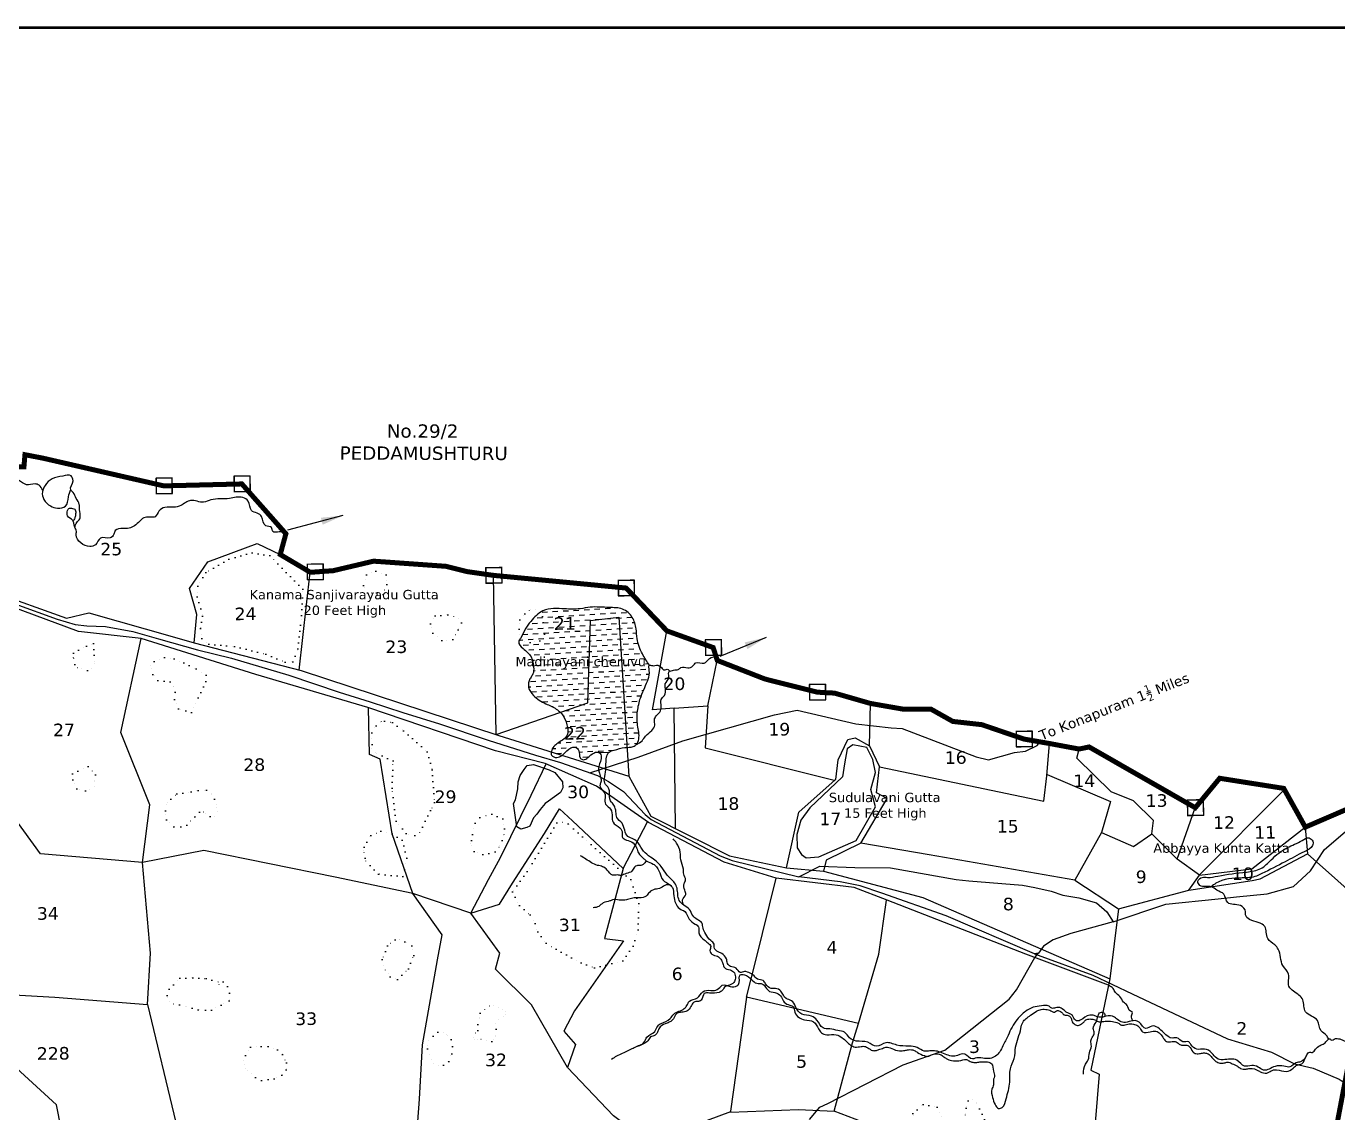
# Model space of a CAD drawing. Header units: inches. Extents: x 738765 to 747437, y 1643863 to 1647317.
# Drawn here: x 744255 to 746350, y 1645582 to 1647317 of the extents above; entities that cross this region are included whole.
import ezdxf
from ezdxf.enums import TextEntityAlignment as Align

# ---------------------------------------------------------------- set-up
doc = ezdxf.new("R2010")
doc.units = ezdxf.units.IN
doc.header["$MEASUREMENT"] = 0
doc.linetypes.add('ACAD_ISO02W100', pattern=[15, 12, -3])
doc.linetypes.add('DOT2', pattern=[0.125, 0, -0.125])
for name, color, linetype in [('CSMark', 72, 'Continuous'), ('HILLL', 17, 'Continuous'), ('PLOT', 7, 'Continuous'), ('PLOT NO', 7, 'Continuous'), ('ROADS', 6, 'Continuous'), ('STRUCTURE', 5, 'Continuous'), ('tank', 4, 'Continuous'), ('TANKS-STREAM', 4, 'Continuous'), ('VILLAGE BOUNDRY', 5, 'Continuous'), ('VILLAGE STONES', 240, 'Continuous')]:
    doc.layers.add(name, color=color, linetype=linetype)
doc.styles.get("Standard").update_dxf_attribs({"font": 'verdana_0.ttf'})
doc.dimstyles.get("Standard").update_dxf_attribs({"dimtxt": 0.18, "dimasz": 35, "dimexe": 0.18, "dimexo": 0.0625, "dimgap": 0.09, "dimtad": 0, "dimtih": 1, "dimtoh": 1, "dimdec": 4, "dimzin": 0, "dimdsep": 46, "dimtxsty": 'Standard', "dimcen": 0.09, "dimadec": 0, "dimazin": 0, "dimtfac": 1, "dimtdec": 4, "dimtofl": 0, "dimtmove": 0, "dimatfit": 3, "dimfxl": 0, "dimtolj": 1, "dimtzin": 0, "dimarcsym": 0})

msp = doc.modelspace()

# ---------------------------------------------------------------- hatches: boundary and pattern name
at = {"layer": 'tank'}
h = msp.add_hatch(dxfattribs=at)
h.set_pattern_fill('DASH', color=256, scale=67.1382042, angle=3.5405362, style=0)
edge = h.paths.add_edge_path()
edge.add_spline(control_points=[(745185.4, 1646156.9), (745185.4, 1646156.9), (745187, 1646158.9), (745197.2, 1646161), (745209.2, 1646166.2), (745223, 1646164.3), (745231.9, 1646171.3), (745235.3, 1646185.1), (745229.9, 1646203), (745231, 1646225.4), (745237, 1646249.2), (745247.5, 1646269.7), (745251.5, 1646284.5), (745248.8, 1646295.6), (745250.5, 1646296.1), (745250.5, 1646296.1), (745250.5, 1646296.1), (745246.5, 1646302), (745237.8, 1646315.1), (745229.9, 1646335.2), (745229.7, 1646355.5), (745224.7, 1646373.8), (745207.8, 1646388.5), (745183, 1646387.8), (745160.5, 1646390.5), (745136.9, 1646385.2), (745117.2, 1646386), (745097.4, 1646387.3), (745076.8, 1646384), (745063, 1646368.9), (745050.8, 1646353.9), (745047.2, 1646341.9), (745039, 1646331.8), (745050.5, 1646320.6), (745060.9, 1646313.3), (745065.4, 1646297.4), (745066.9, 1646283.6), (745057.7, 1646272.9), (745055.8, 1646260.1), (745066.4, 1646244.9), (745083.2, 1646235), (745102, 1646227.6), (745115.3, 1646214.2), (745119, 1646199.4), (745121.6, 1646185), (745110.4, 1646175), (745098.6, 1646169.3), (745093.4, 1646159.5), (745093.3, 1646150.6), (745107.2, 1646146.6), (745116.2, 1646158.5), (745129.9, 1646168.9), (745140.3, 1646159.2), (745137.1, 1646149.7), (745146.9, 1646142.6), (745155.5, 1646153.4), (745164.3, 1646157.4), (745164.3, 1646157.4), (745170.1, 1646157.2)], knot_values=[1472.848086, 1472.848086, 1472.848086, 1472.848086, 1474.913047, 1483.941607, 1501.707341, 1514.756577, 1522.814294, 1533.081802, 1555.172993, 1577.601162, 1599.166893, 1629.082508, 1642.839008, 1650.970074, 1651.776632, 1651.776632, 1651.776632, 1651.776632, 1673.210584, 1698.904725, 1714.641573, 1733.856207, 1754.222066, 1775.60777, 1805.891536, 1821.949571, 1847.151974, 1864.33545, 1881.788683, 1907.175688, 1922.760217, 1939.189749, 1945.102296, 1957.995528, 1976.205686, 1984.959194, 2006.446127, 2013.12379, 2026.30332, 2041.493265, 2065.368937, 2084.041088, 2101.598033, 2119.05012, 2129.796843, 2142.369641, 2159.456337, 2168.757819, 2174.349932, 2183.177186, 2202.236273, 2216.84138, 2225.386352, 2236.87073, 2241.314296, 2256.837323, 2267.796006, 2270.727102, 2270.727102, 2270.727102, 2270.727102], degree=3, periodic=0)

# ---------------------------------------------------------------- linework, layer by layer
at = {"layer": 'CSMark', "color": 3}
msp.add_lwpolyline([(738766.6, 1647314.5), (747349.1, 1647314.5), (747349.1, 1643865.5), (738766.6, 1643865.5)], close=True, dxfattribs=at)
at = {"layer": 'HILLL', "linetype": 'DOT2', "ltscale": 75}
for points in [[(744534.1, 1646386.2), (744536.7, 1646374.4), (744533.5, 1646354.9), (744535.8, 1646338.7), (744546.9, 1646329.8), (744587.8, 1646326.3), (744637.8, 1646313.8), (744668.8, 1646301.2), (744681.1, 1646301.9), (744688.8, 1646322.6), (744694.7, 1646375.6), (744697.1, 1646417.5), (744644.2, 1646471.2), (744616.1, 1646475.9), (744588.6, 1646468.3), (744578.7, 1646465.6), (744542.1, 1646444.2), (744529.1, 1646422.3), (744528.1, 1646405.4), (744534.1, 1646386.2)], [(744798.4, 1646440.6), (744813.7, 1646446.6), (744829.7, 1646440.6), (744830.8, 1646424.9), (744825.2, 1646409.3), (744800.3, 1646411.7), (744793.8, 1646423.4), (744798.4, 1646440.6)], [(745051.3, 1646378.2), (745060.1, 1646384.8), (745067.9, 1646384.7), (745076.1, 1646380.7), (745079.8, 1646373.9), (745082.7, 1646346), (745075.6, 1646335.4), (745060.2, 1646332.7), (745042.9, 1646336.5), (745042.4, 1646353.8), (745043.5, 1646368.6), (745051.3, 1646378.2)], [(744908, 1646374.9), (744928.4, 1646376.9), (744945, 1646371.1), (744950.2, 1646363.9), (744945, 1646353), (744936.4, 1646337.3), (744918.7, 1646335.6), (744904.5, 1646347.3), (744901, 1646362.5), (744908, 1646374.9)], [(744330.4, 1646315.7), (744351.3, 1646326.5), (744362.3, 1646331), (744364.9, 1646299.4), (744359.5, 1646291.7), (744353.2, 1646287.6), (744337.3, 1646292.2), (744332.7, 1646297.3), (744330.6, 1646308.8), (744330.4, 1646315.7)], [(744484.8, 1646269.7), (744465.5, 1646271.9), (744457.1, 1646281.6), (744453.6, 1646296.4), (744459.5, 1646302.4), (744476.1, 1646308.5), (744491.6, 1646306.3), (744506.8, 1646300.2), (744526.5, 1646290.3), (744542.4, 1646280.1), (744542.2, 1646270), (744522.4, 1646229.1), (744519.3, 1646220.5), (744498.4, 1646226.8), (744492, 1646241.6), (744493, 1646253.1), (744490, 1646262.6), (744484.8, 1646269.7)], [(744807.4, 1646169.5), (744806.9, 1646188.3), (744814, 1646199.4), (744822.3, 1646206.1), (744827.2, 1646207), (744840.1, 1646204.7), (744857.9, 1646191.6), (744895.7, 1646158.1), (744903.5, 1646129.4), (744907, 1646076.8), (744900.6, 1646064.1), (744887.8, 1646037.8), (744883.1, 1646028.8), (744875.5, 1646024.4), (744861.9, 1646027.6), (744845.7, 1646047.3), (744839.3, 1646100.1), (744841, 1646143.7), (744812.2, 1646156.3), (744807.3, 1646163.3), (744807.4, 1646169.5)], [(744329.4, 1646113), (744328.9, 1646122.9), (744354.1, 1646134.5), (744365.6, 1646121.3), (744364.6, 1646110.7), (744364, 1646103), (744364, 1646103), (744356.9, 1646097.6), (744349.7, 1646095.5), (744335.7, 1646098.7), (744329.4, 1646113)], [(744495.7, 1646090.7), (744518.3, 1646094.2), (744529.9, 1646096), (744542.8, 1646096.6), (744551.2, 1646090.5), (744555.6, 1646082.4), (744559.6, 1646069.3), (744560.4, 1646062.8), (744555.7, 1646055.4), (744548.9, 1646054.9), (744538.6, 1646061.4), (744532, 1646061.7), (744524.3, 1646054.3), (744511.7, 1646041), (744502.1, 1646038.2), (744490.6, 1646038.1), (744479.1, 1646049.1), (744477.6, 1646063.8), (744480.2, 1646076.4), (744485.9, 1646082.6), (744495.7, 1646090.7)], [(744966, 1646016.5), (744972.3, 1646044.1), (744979.6, 1646053), (744989.4, 1646056.2), (744998.6, 1646058.4), (745016.1, 1646050.8), (745019.1, 1646035.1), (745017.8, 1646024.6), (745015, 1646016.5), (745010.2, 1646005.2), (745003.8, 1645998.3), (744994.1, 1645995.8), (744984.1, 1645993.8), (744970.4, 1645998.9), (744964.8, 1646012.1), (744966, 1646016.5)], [(744794.7, 1646005.5), (744805.4, 1646024.6), (744821.7, 1646031.2), (744839.3, 1646026.9), (744855.6, 1646016.8), (744863.2, 1645988.3), (744859.1, 1645970.3), (744856.8, 1645958.8), (744817.5, 1645962.7), (744797.5, 1645983.6), (744796.5, 1645988.1), (744794.2, 1646000), (744794.7, 1646005.5)], [(745043, 1645912.4), (745050.5, 1645906.3), (745060, 1645897.6), (745068, 1645883.7), (745072.1, 1645870.5), (745085.7, 1645852.3), (745101.2, 1645842.6), (745141.2, 1645820.9), (745162.5, 1645813.1), (745208, 1645824.1), (745224.4, 1645847.6), (745232.3, 1645873.7), (745233.6, 1645915.5), (745220.6, 1645953.9), (745199.9, 1645972.2), (745143.4, 1646022.3), (745120.6, 1646042.8), (745111.2, 1646044.9), (745102.5, 1646044.8), (745097.7, 1646036.4), (745055.4, 1645966.8), (745031.8, 1645934.5), (745043, 1645912.4)], [(744836.6, 1645798.9), (744848.1, 1645794.5), (744865.5, 1645811.6), (744873.9, 1645832.5), (744870.9, 1645848), (744859.9, 1645854.3), (744850.8, 1645858), (744844.6, 1645857.9), (744832.3, 1645848), (744823.7, 1645826.5), (744828.5, 1645809.6), (744833.2, 1645803.5), (744836.6, 1645798.9)], [(744483.6, 1645779), (744500.6, 1645796.7), (744521.1, 1645796.9), (744542.5, 1645796), (744561.5, 1645790.5), (744563.2, 1645786.1), (744569.6, 1645790.9), (744576.7, 1645783.4), (744579.7, 1645772.7), (744579, 1645760.3), (744566.4, 1645753.5), (744551, 1645745.4), (744529.5, 1645746), (744508.9, 1645751.4), (744500.1, 1645753.7), (744490.6, 1645755.2), (744484.3, 1645759.6), (744480.7, 1645765.1), (744480.3, 1645769.1), (744483.6, 1645779)], [(744976.5, 1645713), (744976.5, 1645722.5), (744979.1, 1645734.1), (744980.1, 1645740.8), (744994.7, 1645752.6), (745001.9, 1645752.9), (745008.6, 1645749.8), (745015.8, 1645747), (745020, 1645743.7), (745020.7, 1645738.9), (745017.3, 1645735.4), (745009.8, 1645731), (745004.4, 1645724), (745005.8, 1645715.2), (745005.1, 1645702.9), (745002, 1645698.8), (744998.9, 1645695.5), (744981.5, 1645698.4), (744975.4, 1645698.1), (744970.5, 1645698.2), (744969, 1645701), (744972.9, 1645709.2), (744976.5, 1645713)], [(744895.8, 1645683.6), (744902, 1645666.7), (744905.2, 1645660.9), (744912.9, 1645657.7), (744921.4, 1645657.8), (744929.8, 1645663.6), (744934.6, 1645675.8), (744936, 1645687.2), (744933.8, 1645698.5), (744926.9, 1645706.5), (744921.7, 1645710.4), (744912.3, 1645710.2), (744898.1, 1645697.4), (744895.8, 1645689.6), (744895.8, 1645683.6)], [(744605.4, 1645672.8), (744613.2, 1645686.3), (744630.3, 1645687.6), (744641.6, 1645687.3), (744656.6, 1645682), (744664.6, 1645674.9), (744670.6, 1645661.1), (744670.3, 1645650.2), (744663.5, 1645641.4), (744650.9, 1645635.9), (744630.9, 1645633.1), (744621.4, 1645638.1), (744609.3, 1645648.9), (744605.5, 1645652.2), (744603.2, 1645659.3), (744601.9, 1645664.9), (744605.4, 1645672.8)], [(745710, 1645590.4), (745717.3, 1645576.2), (745716, 1645568.2), (745726.1, 1645560.3), (745743.9, 1645554.5), (745747.8, 1645547.9), (745744, 1645542.2), (745731.6, 1645541), (745718, 1645541.3), (745706.5, 1645546.2), (745682.6, 1645556.5), (745676, 1645559.5), (745671.1, 1645580.2), (745687.5, 1645594.8), (745710, 1645590.4)], [(745778.2, 1645560.8), (745785.6, 1645570.6), (745772.6, 1645598.3), (745765.9, 1645603.2), (745759.5, 1645600.4), (745756.3, 1645589.1), (745754.6, 1645578.1), (745759.5, 1645566.4), (745778.2, 1645560.8)]]:
    msp.add_lwpolyline(points, dxfattribs=at)
at = {"layer": 'PLOT'}
for points in [[(744523.5, 1646331.8), (744527.6, 1646377), (744516, 1646418.8), (744545.3, 1646461.5), (744624.2, 1646490.5), (744660.8, 1646473)], [(744691.1, 1646288.5), (744708.8, 1646444.6)], [(745005.5, 1646185.6), (745001.6, 1646439.7)], [(744200.2, 1646413.9), (744319.7, 1646371.3), (744355.3, 1646380), (744492.1, 1646340.9), (744523.5, 1646331.8), (744694.3, 1646287.7), (745009.7, 1646184.2), (745217.4, 1646119.3), (745252.5, 1646055.3), (745378.5, 1645991.9), (745469.1, 1645972.8), (745528.6, 1645967.5), (745686.8, 1645925.4), (745985.5, 1645795.3), (745983.7, 1645785.1), (745851.3, 1645835.1), (745630, 1645920.9), (745577.5, 1645941.2), (745453, 1645956.2), (745370, 1645981.5), (745248.8, 1646045.3), (745166, 1646103.1), (745083.8, 1646139.5), (745004.5, 1646159.4), (744800.7, 1646228.6), (744621.7, 1646281.4), (744438.8, 1646339.1), (744338.7, 1646350.2), (744197.4, 1646402.1)], [(745005.5, 1646185.6), (745152, 1646236.2), (745156.5, 1646367.7), (745201.3, 1646373.1), (745217.4, 1646119.3)], [(745289.8, 1646227.6), (745255.1, 1646225), (745278.3, 1646351.1)], [(744132, 1645775.6), (744300.8, 1645766.3), (744449, 1645754.4), (744453.4, 1645836.3), (744440.6, 1645981), (744452.7, 1646073.4), (744406.3, 1646188.7), (744438.8, 1646339.1)], [(745291.8, 1646035.6), (745289.8, 1646227.6), (745343.5, 1646231.5), (745358.8, 1646303.9)], [(744965.1, 1645900.3), (744872.6, 1645931.7), (744839.3, 1646026.9), (744820.5, 1646146.3), (744803.4, 1646153.6), (744802, 1646228.2)], [(745343.5, 1646231.5), (745339.2, 1646164.5), (745545.6, 1646112.9), (745548.1, 1646113.6), (745551.9, 1646145.1), (745567.4, 1646177.5), (745578.9, 1646180.1), (745602, 1646167.7), (745603.4, 1646235.2)], [(745602, 1646167.7), (745618, 1646133.8), (745880.4, 1646078.9), (745885.3, 1646119.5), (745889.5, 1646171.2)], [(745972.4, 1646029), (746023.5, 1646007), (746052.7, 1646027.2), (746055.6, 1646048.3), (746023.3, 1646079.6), (745987.7, 1646093.9), (745933.1, 1646147.9), (745936.5, 1646162.4)], [(745379.8, 1645583.2), (745249.2, 1645534.5), (745193.1, 1645576.7), (745119.6, 1645654.1), (745062.2, 1645753.9), (745004.7, 1645810.7), (745011.4, 1645836.6), (744965.1, 1645900.3), (744993.3, 1645954.2), (745012.5, 1645989.1), (745061.5, 1646088.6), (745085.6, 1646138.7)], [(745469.1, 1645972.8), (745488.8, 1646061.8), (745546.8, 1646113.3)], [(746129, 1645961.5), (746264.4, 1646097.8)], [(745207.7, 1645565.7), (744876.2, 1645510.6), (744883, 1645603.1), (744888.1, 1645690.3), (744911.9, 1645826), (744919.2, 1645865.5), (744872.6, 1645931.7), (744748.7, 1645957.7), (744538.7, 1646000.4), (744440.6, 1645981), (744278.1, 1645995.3), (744220.4, 1646074.4), (744166.8, 1646078.3), (744039.2, 1646078.7)], [(744965.1, 1645900.3), (745010.8, 1645914.7), (745031.7, 1645948.3), (745057.7, 1645988.7), (745082.9, 1646027.8), (745106.7, 1646066.7), (745127.5, 1646048), (745208.4, 1645971.7), (745247.5, 1646046)], [(746128.8, 1645961.2), (746212.7, 1645970.9), (746297.9, 1646037.7), (746301.3, 1645995.2), (746398.5, 1645908.7)], [(745588.3, 1646012.3), (745532.6, 1645984.7), (745528.6, 1645967.5)], [(746112, 1645937), (746213.2, 1645952.4), (746225.8, 1645955), (746301.3, 1645995.2)], [(745208.4, 1645971.7), (745178.7, 1645860.1), (745209.1, 1645856.3), (745156.8, 1645781.4), (745130.7, 1645744.2), (745113.7, 1645711.8), (745132.4, 1645690.7), (745119.6, 1645654.1)], [(745584.2, 1645724.1), (745405.4, 1645766.4), (745420.2, 1645824.7), (745453, 1645956.2)], [(745929.7, 1645952.9), (745999.4, 1645907.5), (745985.5, 1645795.3), (745955.1, 1645649.6), (745968.5, 1645643.4), (745958.9, 1645526.7), (745959.8, 1645492.6), (746252.3, 1645435), (746317.5, 1645422.2)], [(745959, 1645523.4), (745749, 1645522.6), (745701.7, 1645524.8), (745545.2, 1645584), (745574.6, 1645693.2), (745584.2, 1645724.1), (745616.9, 1645834.6), (745629.2, 1645921.2)], [(745405.4, 1645766.4), (745379.7, 1645584.2), (745379.9, 1645582.3), (745488.5, 1645586.8), (745545.2, 1645584)], [(744449, 1645754.4), (744494.1, 1645566)]]:
    msp.add_lwpolyline(points, dxfattribs=at)
at = {"layer": 'PLOT NO'}
for points in [[(744487.8, 1646595.3), (744488, 1646570.2), (744463, 1646570), (744462.7, 1646595), (744487.8, 1646595.3)], [(744612.3, 1646598.5), (744612.6, 1646573.4), (744587.5, 1646573.1), (744587.3, 1646598.2), (744612.3, 1646598.5)], [(744729.2, 1646457.9), (744729.4, 1646432.8), (744704.4, 1646432.6), (744704.1, 1646457.6), (744729.2, 1646457.9)], [(745014.4, 1646452.4), (745014.7, 1646427.3), (744989.6, 1646427.1), (744989.4, 1646452.1), (745014.4, 1646452.4)], [(745225.9, 1646432.2), (745226.2, 1646407.1), (745201.2, 1646406.9), (745200.9, 1646431.9), (745225.9, 1646432.2)], [(745365.1, 1646337.2), (745365.4, 1646312.2), (745340.3, 1646311.9), (745340, 1646337), (745365.1, 1646337.2)], [(745531.4, 1646265.9), (745531.6, 1646240.9), (745506.6, 1646240.6), (745506.3, 1646265.6), (745531.4, 1646265.9)], [(745861.5, 1646191.1), (745861.7, 1646166), (745836.7, 1646165.8), (745836.4, 1646190.8), (745861.5, 1646191.1)], [(746135, 1646081.5), (746135.3, 1646056.4), (746110.2, 1646056.1), (746110, 1646081.2), (746135, 1646081.5)]]:
    msp.add_lwpolyline(points, dxfattribs=at)
at = {"layer": 'ROADS', "color": 0}
msp.add_line((746044.7, 1646250.9), (746051.7, 1646253.7), dxfattribs=at)
at = {"layer": 'ROADS'}
for points in [[(744237.1, 1646394.4), (744304.3, 1646369.8), (744333.2, 1646361.1), (744351.9, 1646359.4), (744381.9, 1646358), (744425.4, 1646350.2), (744466.4, 1646338.6), (744528.8, 1646320.8), (744583.1, 1646307.6), (744674.6, 1646280.1), (744755, 1646253.3), (744804.4, 1646237.6), (744856.8, 1646220.9), (744915.2, 1646202.5), (744993, 1646176.4), (745068.3, 1646152.7), (745108.3, 1646141.1), (745167.5, 1646120.2), (745185, 1646110.6), (745209.2, 1646094.4), (745243.6, 1646057.7), (745253.3, 1646050.1), (745363.2, 1645991.8), (745382.4, 1645984.3), (745488.8, 1645958.3), (745522.6, 1645975.5), (745578.7, 1645973.3), (745635.6, 1645972.6), (745740.5, 1645953.9), (745760.3, 1645951.8), (745846.2, 1645945), (745866, 1645941.4), (745892, 1645935.4), (745910.9, 1645929.1), (745936.4, 1645925), (745964.5, 1645916.8), (745981, 1645902.5), (745991.2, 1645886.6), (745923.4, 1645867.9), (745895.2, 1645857.5), (745879.8, 1645847.5), (745871.9, 1645836.6), (745865.3, 1645835.2), (745724.3, 1645896), (745621.4, 1645932.5), (745586.8, 1645944), (745555, 1645950.4), (745488.8, 1645958.3)], [(745155.2, 1646124.5), (745232.2, 1646149.3), (745303.9, 1646175.5), (745450.3, 1646217.1), (745486.6, 1646224.6), (745579.9, 1646202.8), (745636.3, 1646196.1), (745654.3, 1646195.2), (745772.1, 1646150.2), (745792, 1646145), (745833.5, 1646156.7), (745851, 1646158.9), (745869.8, 1646168), (745874.3, 1646173.9)], [(745037.3, 1646049.4), (745033.5, 1646075.4), (745036.7, 1646081.4), (745040.5, 1646098.6), (745040.7, 1646110.2), (745044, 1646120.2), (745050.1, 1646129.5), (745055, 1646136.2), (745065.3, 1646137.6), (745090.2, 1646129.2), (745099.5, 1646125), (745111.6, 1646110), (745112.1, 1646100.4), (745108.2, 1646093.1), (745089.4, 1646079.3), (745083.8, 1646075.3), (745075.7, 1646065.6), (745070.4, 1646058.6), (745065.2, 1646052.6), (745059.4, 1646039.3), (745054.8, 1646036.9), (745044.9, 1646034.5), (745038.5, 1646038.2), (745037.3, 1646049.4)], [(745991.2, 1645886.6), (746075.2, 1645914.6), (746158.8, 1645923.2), (746188.2, 1645926.2), (746237, 1645931), (746279.2, 1645943.1), (746306.1, 1645967.9), (746328.8, 1646002.1), (746361.4, 1646030), (746395.2, 1646044.6), (746408, 1646046.3)], [(745506.1, 1645570.8), (745522.5, 1645590.5), (745535.2, 1645596.5), (745655.7, 1645658.4), (745722, 1645681.5), (745824.7, 1645763.2), (745836.4, 1645778.1), (745865.7, 1645829.6), (745871.9, 1645836.6)], [(745865.3, 1645835.2), (745958.6, 1645801.1), (746021.3, 1645771.6), (746173.6, 1645699.9), (746243.7, 1645678.6), (746280.8, 1645659.8), (746310.6, 1645652.8), (746351.8, 1645635.4), (746379.2, 1645617.1)], [(744310.7, 1645556.3), (744303.3, 1645594.4), (744149.1, 1645735.4)]]:
    msp.add_lwpolyline(points, dxfattribs=at)
at = {"layer": 'STRUCTURE', "color": 5, "const_width": 4.23}
msp.add_lwpolyline([(738766.6, 1647314.5), (747349.1, 1647314.5), (747349.1, 1643865.5), (738766.6, 1643865.5)], close=True, dxfattribs=at)
at = {"layer": 'TANKS-STREAM'}
msp.add_lwpolyline([(745164.3, 1646157.3), (745185.4, 1646156.9)], dxfattribs=at)
for points in [[(744281.5, 1646575.9), (744275.7, 1646583.6), (744269.3, 1646585.7), (744255.4, 1646584.4), (744242.8, 1646591.5), (744234.6, 1646591.9), (744230.1, 1646590.1), (744225.9, 1646590.1), (744217.8, 1646591.5), (744212.2, 1646595.2), (744202.2, 1646595.6), (744189.9, 1646594.4), (744180.1, 1646593.8), (744171.7, 1646597.9), (744163.1, 1646598.2), (744151.7, 1646595.2), (744140.7, 1646595.1), (744131.3, 1646597.2), (744116.4, 1646594.4), (744107.5, 1646590.7), (744100.5, 1646591.1), (744082.1, 1646595.2), (744072.6, 1646591.6), (744066.9, 1646591.3), (744060.3, 1646591.2), (744050.4, 1646595.7), (744047.7, 1646596.5), (744030, 1646595.2), (744015, 1646598.7), (744009.6, 1646601.5), (743994.2, 1646602.1), (743988.2, 1646601), (743982, 1646601.5), (743976, 1646606.1), (743971, 1646609.5), (743963.9, 1646609.6), (743957.1, 1646613.1), (743944.8, 1646619.4), (743928.3, 1646626), (743917.9, 1646629.1), (743901.3, 1646633.7)], [(744332.7, 1646516.5), (744335.7, 1646524.1), (744340.7, 1646530.2), (744341.5, 1646535.4), (744340.1, 1646547.7), (744339.8, 1646553.1), (744335.1, 1646562.4), (744330, 1646572), (744326.3, 1646576.4), (744329.9, 1646590.9), (744326.9, 1646598.4), (744313.4, 1646598.3), (744296.4, 1646594), (744285.3, 1646583.3), (744280.9, 1646573.2), (744283.5, 1646560.9), (744293.8, 1646550.5), (744305.2, 1646547.2), (744317.6, 1646550.1), (744322.7, 1646565), (744326.1, 1646576.9)], [(744666.7, 1646509.6), (744656.3, 1646508.8), (744649, 1646509.6), (744646.8, 1646516.1), (744637.8, 1646518.9), (744630.9, 1646533.6), (744624, 1646538.9), (744614.9, 1646543.3), (744609.8, 1646558.1), (744601.2, 1646564.1), (744579.9, 1646562.5), (744550.1, 1646560.2), (744538.4, 1646556.5), (744517.7, 1646559.4), (744501.9, 1646551.3), (744490.7, 1646548.4), (744476.7, 1646548.1), (744467.1, 1646542.5), (744461.1, 1646533.4), (744452.4, 1646532.6), (744442.7, 1646531.6), (744436.6, 1646526.3), (744427.9, 1646518.9), (744419.4, 1646515), (744409.7, 1646514.6), (744397.4, 1646511.1), (744395.2, 1646505.4), (744389.1, 1646499.5), (744373.6, 1646499.2), (744365.8, 1646488.5), (744356.6, 1646485.8), (744342.3, 1646491.6), (744334.7, 1646504.6), (744335.2, 1646509.9), (744332.6, 1646516.8), (744331.4, 1646522.1), (744329.3, 1646527.3), (744321.1, 1646534.7), (744321.2, 1646543.5), (744323.1, 1646546.7), (744329, 1646546.7), (744332.8, 1646545.2), (744334.1, 1646539.6), (744333.3, 1646533.4), (744331.4, 1646528.6), (744329.8, 1646526.1)], [(745229.5, 1646169.9), (745238.6, 1646175.7), (745244.4, 1646183), (745254.4, 1646192.2), (745259.1, 1646200.7), (745258.3, 1646208.9), (745261.4, 1646215.5), (745266.8, 1646221.3), (745269.4, 1646230.7), (745269.1, 1646241.3), (745274.3, 1646248), (745275.9, 1646258.7), (745275.7, 1646266.6), (745281.4, 1646275.7), (745281.3, 1646284.9), (745282.6, 1646287.2)], [(745305.3, 1645913.2), (745303.3, 1645921.6), (745308.4, 1645930.2), (745307, 1645936.8), (745305.9, 1645947.5), (745308.2, 1645953.1), (745305.2, 1645962.7), (745304.6, 1645970.8), (745300.5, 1645985.6), (745299.5, 1645997.8), (745293.7, 1646012.3), (745288.2, 1646018.9)], [(746335.3, 1645699.3), (746331.4, 1645705.3), (746323.3, 1645712.3), (746317.4, 1645728.8), (746308, 1645736), (746298.4, 1645742.8), (746293.9, 1645761.9), (746279.1, 1645775.6), (746271.7, 1645783.6), (746271.2, 1645803.1), (746262.1, 1645816.5), (746254.8, 1645842.8), (746249.1, 1645849.5), (746237.9, 1645859.8), (746233.2, 1645879.1), (746209, 1645890.2), (746202.5, 1645897.8), (746202.4, 1645902.3), (746194.2, 1645912.5), (746174, 1645917.3), (746167.7, 1645930.7), (746156.7, 1645936.9), (746148.1, 1645942.5), (746129.6, 1645944.6), (746126.3, 1645951.2), (746133.4, 1645957.4), (746141.7, 1645957.4), (746158.1, 1645959.5), (746204, 1645966), (746227, 1645971.6), (746243.3, 1645985.5), (746269.3, 1646005), (746292.9, 1646016.4), (746303.9, 1646020.4), (746309.9, 1646015.3), (746309.5, 1646008.5), (746296.3, 1645998.4), (746265.5, 1645982.3), (746228.5, 1645963.4), (746219.9, 1645959.5), (746197.2, 1645956.5), (746155.2, 1645948.1), (746147.5, 1645942.4)], [(745245.2, 1645984), (745240.6, 1645978.2), (745235.6, 1645976.3), (745230.2, 1645976), (745224.2, 1645970.6), (745222.4, 1645967.2), (745213.1, 1645963.7), (745205.4, 1645960.6), (745199.3, 1645961.3), (745191.7, 1645961.1), (745182.9, 1645969.2), (745175.7, 1645974.5), (745167.4, 1645976.7), (745149, 1645986.6), (745140.3, 1645992.1)], [(745283.8, 1645945.1), (745276.9, 1645945.5), (745268.7, 1645940.6), (745259.2, 1645938.4), (745250.3, 1645933.5), (745245.2, 1645927.6), (745234.5, 1645924.7), (745225.9, 1645924.8), (745217.3, 1645922.6), (745213.7, 1645921.6), (745202.2, 1645921.3), (745191.5, 1645921.5), (745187.2, 1645919.8), (745176.5, 1645916.7), (745169.4, 1645911.1), (745160.6, 1645908.9)], [(745231.8, 1645687.9), (745241.7, 1645693.9), (745246.5, 1645702.5), (745258.8, 1645711.3), (745263.6, 1645720.1), (745269.2, 1645724.2), (745283.5, 1645731.9), (745289.4, 1645739.1), (745306.1, 1645747.9), (745310.2, 1645752.7), (745314.2, 1645759.6), (745327.2, 1645764.9), (745335.5, 1645774.9), (745348.7, 1645777.1), (745358.8, 1645778.2), (745366.8, 1645785.2), (745379.1, 1645783.4), (745390.2, 1645784.1), (745393.8, 1645789.6), (745395.5, 1645802), (745402.2, 1645802), (745413.9, 1645794.1), (745421.7, 1645788.3), (745430.9, 1645787.2), (745435.8, 1645782.2), (745442.3, 1645775.5), (745453.7, 1645772.7), (745461.5, 1645766.1), (745465.7, 1645758), (745474.7, 1645753.5), (745479.9, 1645751), (745482.6, 1645742.3), (745489.3, 1645733.6), (745498.2, 1645730.2), (745512.5, 1645726.8), (745520.5, 1645715.5), (745525.2, 1645709.5), (745533.5, 1645706.3), (745548.9, 1645706.1), (745558.1, 1645701.5), (745565.2, 1645695.2), (745571.7, 1645689.8), (745579, 1645686.5), (745588.5, 1645687.5), (745595.4, 1645687.2), (745602.8, 1645682.9), (745606.6, 1645681), (745611.7, 1645681), (745616.7, 1645682.4), (745624.5, 1645685.2), (745628.2, 1645686.3), (745637.3, 1645684.2), (745649.6, 1645680.4), (745658.4, 1645681.2), (745663.9, 1645682.2), (745673.3, 1645681.2), (745678.7, 1645677.8), (745689.5, 1645672.8), (745696.7, 1645671.9), (745701.1, 1645674.2), (745713.1, 1645675.3), (745719.2, 1645672), (745724.4, 1645668.2), (745733.1, 1645665.1), (745744.5, 1645664.6), (745756.7, 1645666.4), (745762.7, 1645663.6), (745768.3, 1645662.1), (745773.4, 1645662.1), (745779.4, 1645662.9), (745785.7, 1645663.1), (745790.5, 1645662.9), (745796.9, 1645659.9), (745799.8, 1645648.2), (745801.4, 1645639.5), (745800.1, 1645635), (745799.8, 1645626), (745797.4, 1645619.5), (745798.4, 1645605.9), (745802.4, 1645594.7), (745807.9, 1645588.5), (745814, 1645590.2), (745820.2, 1645603.7), (745826, 1645630.6), (745826.8, 1645651.9), (745832.8, 1645668.3), (745835.3, 1645686.3), (745843.8, 1645716.1), (745846.5, 1645726), (745859.1, 1645737.2), (745868.7, 1645743.9), (745876.2, 1645746.5), (745885.6, 1645746.4), (745893.7, 1645743.2), (745895.8, 1645742.2), (745901.9, 1645744.8), (745907, 1645743.2), (745910, 1645740.7), (745911.1, 1645738.9), (745915.9, 1645737.4), (745919.1, 1645736.9), (745923.3, 1645733.7), (745925, 1645728.7), (745929.8, 1645722.7), (745935.3, 1645721), (745940.3, 1645723.6), (745944.5, 1645726.8), (745946.3, 1645729.2), (745949.1, 1645730.7), (745955.2, 1645731.3), (745961.9, 1645729.9), (745966.9, 1645727.3), (745973.4, 1645727.1), (745978.3, 1645727.7), (745989.9, 1645727.3), (745999.3, 1645724.7), (746004.4, 1645721.7), (746010.3, 1645721.9), (746018.5, 1645723.6), (746023.4, 1645723), (746030.5, 1645720.5), (746036, 1645713.3), (746038.1, 1645710.8), (746049.9, 1645711), (746054.9, 1645711.7), (746059.2, 1645711.8), (746071.5, 1645700.4), (746076, 1645695.6), (746085.1, 1645695.2), (746090.2, 1645695.4), (746096.2, 1645691.4), (746101.8, 1645689.4), (746107.2, 1645689.7), (746112.5, 1645687.5), (746118.3, 1645679.1), (746123.3, 1645676), (746130.6, 1645676.4), (746137, 1645677.2), (746142.5, 1645675.5), (746148.7, 1645670.1), (746155, 1645663.7), (746161.5, 1645661), (746168.5, 1645661.1), (746173.6, 1645662.6), (746181.1, 1645659.9), (746189.7, 1645656), (746194.5, 1645652.4), (746203.2, 1645651.3), (746209.3, 1645652.4), (746223.4, 1645648.6), (746228.7, 1645646), (746238.7, 1645645.7), (746243.1, 1645648.4), (746251.9, 1645650.3), (746267.5, 1645647.7), (746278.5, 1645652.8), (746283.4, 1645656.9), (746289.8, 1645658.9), (746294, 1645661.3), (746296.6, 1645666.1), (746299.7, 1645672.6), (746303.7, 1645678.1), (746309, 1645678.1), (746314.1, 1645682.9), (746321.6, 1645689.2), (746327.9, 1645692.2), (746333.9, 1645698.2), (746337.2, 1645699.7), (746338.8, 1645698.2), (746346, 1645700), (746349, 1645700.2), (746352.9, 1645699.4), (746355.2, 1645698.6), (746357.9, 1645697.3), (746361.7, 1645696.2), (746369.6, 1645694.5), (746373.2, 1645694)], [(746022.6, 1645728.6), (746020.4, 1645736.2), (746021.4, 1645742.6), (746018.5, 1645743.9), (746013.5, 1645752.9), (746007.6, 1645758.2), (746001.8, 1645767.4), (745994.5, 1645773.9), (745991, 1645779.9), (745983.7, 1645785.1)], [(745943.6, 1645643.2), (745946.7, 1645659.4), (745951.2, 1645665.9), (745953.1, 1645677.3), (745956.3, 1645687.9), (745955.3, 1645696.4), (745958.3, 1645703.2), (745960.8, 1645708.9), (745959.2, 1645716.3), (745963.9, 1645726.5), (745966.7, 1645736.1), (745970.8, 1645741.9), (745976.1, 1645741), (745978.1, 1645735.6)], [(742452, 1645672.5), (742462.8, 1645672.8), (742477.4, 1645677.6), (742487.2, 1645674.8), (742497.3, 1645678.8), (742508.3, 1645676.3), (742523.6, 1645678.9), (742537.3, 1645674.6), (742553.4, 1645676.3), (742564.6, 1645670.7), (742578, 1645668.6), (742589.7, 1645659.1), (742593.5, 1645651.8), (742600.1, 1645648.5), (742608, 1645637), (742614.2, 1645625.1), (742626.2, 1645616.7), (742632.4, 1645602.6), (742641.5, 1645599.2), (742650.3, 1645596.8), (742655.6, 1645595.1), (742661.8, 1645586.6), (742676.7, 1645585.5), (742686, 1645577.6), (742694.6, 1645571.1), (742703.6, 1645570.8), (742710.1, 1645569.3), (742721.8, 1645558), (742739, 1645554.7), (742745.9, 1645546), (742749.7, 1645538.5), (742758.6, 1645534.8), (742765, 1645532.8), (742773.4, 1645524), (742781.3, 1645519.4), (742789.8, 1645515.1), (742795.7, 1645513.7), (742801.6, 1645504.1), (742804.8, 1645495.7), (742813.1, 1645490.9), (742818.6, 1645488.7), (742825.8, 1645481.5), (742830.6, 1645476.4), (742838.7, 1645473.8), (742848.8, 1645467.5), (742854.5, 1645464.3), (742859.8, 1645462.9), (742869.8, 1645453.5), (742876, 1645446.1), (742889.5, 1645440.9), (742898.1, 1645432.7), (742904.3, 1645427.6), (742916, 1645424.3), (742923.9, 1645416.5), (742930.6, 1645408.9), (742942.3, 1645404.4), (742951.5, 1645398.3), (742955.8, 1645391.2), (742960.2, 1645386.7), (742972.6, 1645382.5), (742976.8, 1645374.2), (742991.9, 1645362.2), (742997, 1645355.7), (743004.2, 1645348.9), (743007.9, 1645341.7), (743009.2, 1645336.2), (743013.7, 1645331.4), (743015.7, 1645324.8), (743018.2, 1645321), (743017.4, 1645313.7), (743018.3, 1645308.4), (743023.5, 1645299.7), (743032.4, 1645297), (743039.9, 1645292.7), (743045.8, 1645285.7), (743050.3, 1645282.3), (743055.3, 1645282.2), (743062.4, 1645277.8), (743067.5, 1645274.5), (743072.3, 1645275.2), (743079.3, 1645272.5), (743086.9, 1645268), (743089.6, 1645264.6), (743097.9, 1645263.4), (743107.5, 1645262.6), (743116.4, 1645258.5), (743126.9, 1645257.8), (743133.6, 1645257.7), (743139.3, 1645254), (743142.9, 1645253.3), (743148.4, 1645253.9), (743157.8, 1645254.9), (743165.9, 1645252.4), (743169.7, 1645248.6), (743177.7, 1645248.6), (743187.7, 1645249.5), (743196.7, 1645246.2), (743201.2, 1645244.7), (743206.8, 1645246.7), (743213.3, 1645243.9), (743217.8, 1645240.8), (743224.2, 1645241.1), (743225.9, 1645243.6), (743222.1, 1645259.4), (743221.7, 1645270.1), (743224.8, 1645277.6), (743227.5, 1645279.3), (743237.3, 1645275.6), (743266.7, 1645258.7), (743279.9, 1645248.5), (743292.5, 1645242.1), (743302.5, 1645241.1), (743319, 1645231.2), (743334, 1645218.4), (743344.7, 1645212.1), (743351.7, 1645211.7), (743358.2, 1645213.1), (743367.2, 1645212.9), (743373.5, 1645210.9), (743379.5, 1645211.8), (743385.6, 1645217.7), (743389.4, 1645218.8), (743400.1, 1645219.3), (743408.8, 1645221.8), (743413.5, 1645224.6), (743417.7, 1645227.5), (743423.3, 1645229.1), (743428, 1645229.9), (743436.8, 1645228.3), (743441.3, 1645227.2), (743447.1, 1645228.6), (743449.8, 1645230.4), (743457.6, 1645229.7), (743465.9, 1645232.3), (743474.1, 1645233.9), (743484.8, 1645232.8), (743489.9, 1645234.1), (743494.7, 1645238.7), (743501.4, 1645240), (743508.4, 1645237.8), (743515.7, 1645240.1), (743524.3, 1645240.5), (743528.5, 1645240), (743534, 1645242.3), (743540.4, 1645246.2), (743548.3, 1645248.4), (743555.6, 1645247.4), (743558.5, 1645247.1), (743566.3, 1645251), (743573.6, 1645253.6), (743578.6, 1645253), (743585.1, 1645256), (743597.2, 1645259.8), (743602.3, 1645259.8), (743611.1, 1645263.4), (743616.5, 1645268.3), (743620.9, 1645270.6), (743628.9, 1645269.8), (743635.5, 1645271.4), (743638.3, 1645273.4), (743647.9, 1645276.8), (743656.9, 1645274.6), (743666.3, 1645277.7), (743671.6, 1645278.8), (743684.9, 1645271.9), (743689.3, 1645268), (743693.4, 1645264.8), (743699.8, 1645263.3), (743705.5, 1645259), (743709.6, 1645253.3), (743713.9, 1645248.8), (743718.1, 1645246.5), (743722.4, 1645245.5), (743727.8, 1645241.9), (743731.5, 1645237.4), (743736.8, 1645233.9), (743740.3, 1645222.6), (743747.3, 1645217.8), (743755.4, 1645211.5), (743760.5, 1645202.4), (743766, 1645198.8), (743773, 1645195.8), (743779.2, 1645189.6), (743784.2, 1645184.1), (743790.5, 1645180.7), (743798.7, 1645180.1), (743804.8, 1645175.6), (743807.5, 1645172.6), (743811.5, 1645169.7), (743813.9, 1645165.8), (743820.3, 1645165.1), (743825.5, 1645163.7), (743834.3, 1645160.7), (743836.9, 1645159.3), (743844.6, 1645154.1), (743851.8, 1645151.6), (743860.4, 1645152.3), (743863.2, 1645154), (743866.4, 1645154.4), (743877.8, 1645150.1), (743885.1, 1645151.6), (743890.4, 1645153.5), (743894.9, 1645154.8), (743902.2, 1645153.7), (743904.7, 1645151.6), (743909.2, 1645151.4), (743913.3, 1645152.1), (743915.9, 1645153.3), (743919.4, 1645155.1), (743927.6, 1645157.6), (743935.9, 1645156.7), (743939.3, 1645155.7), (743945.6, 1645153.9), (743948.9, 1645152.8), (743955.7, 1645155.4), (743961.6, 1645158), (743971.3, 1645155.4), (743976.7, 1645156.2), (743986.8, 1645155.5), (743996.1, 1645150.8), (744003.2, 1645150.3), (744009.3, 1645148.6), (744013.8, 1645142.8), (744020.1, 1645134.3), (744024.7, 1645129.4), (744032.8, 1645120.9), (744042.2, 1645114.7), (744050.3, 1645115.7), (744055.8, 1645115.9), (744061.3, 1645110.9), (744074.7, 1645107), (744077.6, 1645107), (744083.6, 1645106.1), (744086.6, 1645104.9), (744098.3, 1645098.5), (744104.2, 1645096.3), (744115, 1645094), (744119.7, 1645091.3), (744124.4, 1645088.2), (744126.7, 1645085.3), (744131.5, 1645083.9), (744141.2, 1645080.4), (744152.5, 1645072), (744157.9, 1645070.6), (744164.4, 1645069.5), (744167.3, 1645068.1), (744175.2, 1645063), (744182.8, 1645064.3), (744186, 1645064.8), (744196.1, 1645061.8), (744199.6, 1645060.9), (744206.5, 1645061.5), (744214.8, 1645058.2), (744219.2, 1645059.7), (744230.3, 1645059.1), (744233.6, 1645057.5), (744236.7, 1645056.9), (744239.9, 1645057.8), (744246.8, 1645056), (744250.4, 1645054), (744257.5, 1645055.1), (744261.4, 1645055.8), (744265.9, 1645053.6), (744271.7, 1645053.3), (744297.1, 1645042.2), (744303, 1645044.9), (744318.7, 1645040.2), (744329.2, 1645042.2), (744335.5, 1645040.1), (744340.4, 1645037.3), (744345.5, 1645035.3), (744352.9, 1645035.5), (744357.1, 1645037.4), (744362.3, 1645037.6), (744368.2, 1645035.4), (744373.9, 1645037), (744378.6, 1645036.4), (744380.4, 1645037.1), (744385.9, 1645034.6), (744391.1, 1645032.5), (744396.9, 1645032.2), (744401.3, 1645032.7), (744405.7, 1645032.9), (744409.7, 1645030.9), (744415.2, 1645027.6), (744422.1, 1645025.7), (744427.9, 1645024.4), (744433.6, 1645023.4), (744441.5, 1645026.3), (744450.6, 1645029.1), (744454.1, 1645027), (744462.4, 1645024.1), (744466.9, 1645026.3), (744472.4, 1645027.4), (744478.8, 1645029), (744481.9, 1645028.5), (744489.9, 1645031.7), (744496.3, 1645030.3), (744499, 1645028.3), (744505.7, 1645018), (744505.5, 1645012.1), (744504.9, 1645009.5), (744504.5, 1645005.9), (744504.8, 1645003.7), (744506.1, 1645000.7), (744507.4, 1644998.2), (744510.6, 1644993.8), (744508.8, 1644984.8), (744507.5, 1644980.7), (744505.9, 1644978.5), (744504.7, 1644977.3), (744503.4, 1644975.1), (744503.4, 1644973.2), (744504.3, 1644969.2), (744508.2, 1644957.5), (744508.4, 1644955.6), (744507.6, 1644951.4), (744506.6, 1644943.5), (744504, 1644940.8), (744503, 1644936.8), (744502.7, 1644932.4), (744508.4, 1644925.7), (744509, 1644914.6), (744509.7, 1644907), (744508.2, 1644901.5), (744506, 1644898.6), (744503.5, 1644895.6), (744500.1, 1644888.9), (744499.2, 1644877.4), (744500.2, 1644874.2), (744499.2, 1644869.4), (744498.6, 1644865.1), (744493.2, 1644857.3), (744490.4, 1644852.6), (744491.7, 1644846.7), (744491.6, 1644836.6), (744487.3, 1644831.5), (744487.2, 1644825.8), (744486.3, 1644819.3), (744486.7, 1644816.2), (744485.3, 1644804.6), (744484.6, 1644799.6), (744482, 1644792.9), (744482.1, 1644787.5), (744481.1, 1644781.3), (744480.4, 1644776.6), (744480.6, 1644774.7), (744480.9, 1644772.3), (744480.9, 1644771.1)]]:
    msp.add_spline(points, degree=3, dxfattribs=at)
for points, knots in [([(745185.4, 1646156.9), (745185.4, 1646156.9), (745187, 1646158.9), (745197.2, 1646161), (745209.2, 1646166.2), (745223, 1646164.3), (745231.9, 1646171.3), (745235.3, 1646185.1), (745229.9, 1646203), (745231, 1646225.4), (745237, 1646249.2), (745247.5, 1646269.7), (745251.5, 1646284.5), (745248.8, 1646295.6), (745250.5, 1646296.1), (745250.5, 1646296.1), (745250.5, 1646296.1), (745246.5, 1646302), (745237.8, 1646315.1), (745229.9, 1646335.2), (745229.7, 1646355.5), (745224.7, 1646373.8), (745207.8, 1646388.5), (745183, 1646387.8), (745160.5, 1646390.5), (745136.9, 1646385.2), (745117.2, 1646386), (745097.4, 1646387.3), (745076.8, 1646384), (745063, 1646368.9), (745050.8, 1646353.9), (745047.2, 1646341.9), (745039, 1646331.8), (745050.5, 1646320.6), (745060.9, 1646313.3), (745065.4, 1646297.4), (745066.9, 1646283.6), (745057.7, 1646272.9), (745055.8, 1646260.1), (745066.4, 1646244.9), (745083.2, 1646235), (745102, 1646227.6), (745115.3, 1646214.2), (745119, 1646199.4), (745121.6, 1646185), (745110.4, 1646175), (745098.6, 1646169.3), (745093.4, 1646159.5), (745093.3, 1646150.6), (745107.2, 1646146.6), (745116.2, 1646158.5), (745129.9, 1646168.9), (745140.3, 1646159.2), (745137.1, 1646149.7), (745146.9, 1646142.6), (745155.5, 1646153.4), (745164.3, 1646157.4), (745164.3, 1646157.4), (745170.1, 1646157.2)], [1472.848086, 1472.848086, 1472.848086, 1472.848086, 1474.913047, 1483.941607, 1501.707341, 1514.756577, 1522.814294, 1533.081802, 1555.172993, 1577.601162, 1599.166893, 1629.082508, 1642.839008, 1650.970074, 1651.776632, 1651.776632, 1651.776632, 1651.776632, 1673.210584, 1698.904725, 1714.641573, 1733.856207, 1754.222066, 1775.60777, 1805.891536, 1821.949571, 1847.151974, 1864.33545, 1881.788683, 1907.175688, 1922.760217, 1939.189749, 1945.102296, 1957.995528, 1976.205686, 1984.959194, 2006.446127, 2013.12379, 2026.30332, 2041.493265, 2065.368937, 2084.041088, 2101.598033, 2119.05012, 2129.796843, 2142.369641, 2159.456337, 2168.757819, 2174.349932, 2183.177186, 2202.236273, 2216.84138, 2225.386352, 2236.87073, 2241.314296, 2256.837323, 2267.796006, 2270.727102, 2270.727102, 2270.727102, 2270.727102]), ([(745250.5, 1646296.1), (745252.5, 1646296.3), (745256.9, 1646294.6), (745262.7, 1646297.6), (745269.3, 1646293.9), (745273.5, 1646286.6), (745279.9, 1646291.5), (745282.8, 1646285.4), (745289.4, 1646289.8), (745296.2, 1646287.8), (745301.8, 1646295.1), (745310.9, 1646290.8), (745320.1, 1646293.7), (745325.1, 1646304), (745338.9, 1646295.1), (745345.4, 1646308.7), (745353.1, 1646309.8), (745356.8, 1646310.3)], [1651.932142, 1651.932142, 1651.932142, 1651.932142, 1657.18566, 1662.138687, 1671.081444, 1676.923214, 1683.234407, 1686.066709, 1692.944374, 1700.453275, 1705.642932, 1716.589805, 1725.196272, 1732.453286, 1745.484403, 1757.151102, 1767.875589, 1767.875589, 1767.875589, 1767.875589]), ([(745168.2, 1646157.2), (745171.1, 1646156), (745173.7, 1646154), (745173.5, 1646143.4), (745168.1, 1646134.1), (745170.4, 1646123.1), (745173.3, 1646116.4), (745173.3, 1646109.5), (745169.9, 1646103), (745175.4, 1646096.6), (745181.5, 1646089.3), (745178, 1646081), (745180.9, 1646072.1), (745190.5, 1646067.2), (745191, 1646055.6), (745191, 1646042.9), (745203.1, 1646039), (745208, 1646029.6), (745205.5, 1646021.9), (745212.9, 1646016.8), (745222.6, 1646015.3), (745230.4, 1646006.3), (745232.4, 1645994.8), (745239.9, 1645988.9), (745247.1, 1645981.9), (745255.6, 1645980.3), (745263.8, 1645972.7), (745267.5, 1645964.2), (745270.4, 1645953), (745279.5, 1645948.5), (745289.5, 1645941), (745288.6, 1645928.1), (745291.5, 1645916.7), (745297.1, 1645906.5), (745309.7, 1645904), (745312.1, 1645889.8), (745321.6, 1645884), (745330.6, 1645878.6), (745327.5, 1645866.7), (745336.6, 1645858.9), (745343.4, 1645853), (745350.1, 1645847.6), (745345.6, 1645840.5), (745350.4, 1645833), (745358.7, 1645832.6), (745365.1, 1645827), (745367.5, 1645820.3), (745369.5, 1645811.5), (745379.1, 1645810.5), (745387.2, 1645805.6), (745388.4, 1645796.8), (745385.4, 1645788.6), (745378.7, 1645784.8), (745370.6, 1645783.9), (745367.9, 1645776.7), (745358.7, 1645772.2), (745349.4, 1645772.1), (745335.1, 1645774.2), (745336, 1645761.8), (745328.5, 1645758.9), (745322.8, 1645759.9), (745317.5, 1645754.4), (745315.3, 1645747.5), (745308.2, 1645742.3), (745300.8, 1645742.3), (745291.8, 1645740.3), (745290.3, 1645731.9), (745284.5, 1645727.2), (745277, 1645723.9), (745267.7, 1645720.9), (745264.1, 1645712), (745260.4, 1645704.3), (745251.4, 1645703.9), (745247, 1645692.6), (745231.7, 1645688.8), (745215.9, 1645679.8), (745200.8, 1645674), (745192.5, 1645668.6), (745189.8, 1645666.8)], [619.581284, 619.581284, 619.581284, 619.581284, 621.344382, 629.59466, 646.309236, 653.364914, 662.246397, 668.059286, 673.469827, 682.329161, 689.833726, 700.814233, 705.486146, 716.991755, 729.089, 737.754869, 752.160101, 760.763256, 767.153196, 773.269266, 784.145987, 796.904358, 805.436867, 817.929194, 823.91413, 835.31093, 842.269316, 856.557138, 862.518859, 875.994143, 884.70071, 898.043624, 910.60904, 920.773636, 930.617897, 944.675786, 957.006765, 963.780154, 973.232511, 987.473759, 994.966353, 1002.141215, 1008.940796, 1015.499597, 1024.789244, 1032.031052, 1039.383752, 1046.360257, 1056.319009, 1064.5585, 1073.160466, 1080.292925, 1089.349509, 1094.919248, 1103.114693, 1109.218116, 1124.433899, 1132.772448, 1144.43345, 1149.279508, 1154.867286, 1160.816507, 1169.868281, 1176.410225, 1185.160884, 1192.082358, 1201.342094, 1207.174838, 1213.604827, 1226.18437, 1233.716858, 1241.912481, 1249.450848, 1256.854108, 1274.312192, 1292.408697, 1312.454522, 1322.084353, 1322.084353, 1322.084353, 1322.084353]), ([(746297.7, 1645668.3), (746295.4, 1645666.2), (746291.3, 1645662.4), (746281.4, 1645662.1), (746274.7, 1645652.8), (746262.1, 1645656.6), (746248, 1645657.5), (746233.6, 1645645.6), (746222.6, 1645655.6), (746212.1, 1645658.3), (746198.8, 1645653.1), (746188.1, 1645670.9), (746170.6, 1645665.1), (746155.1, 1645667.3), (746149, 1645678.3), (746137.4, 1645685.3), (746124.1, 1645680.8), (746116.2, 1645688.3), (746111.5, 1645697), (746100.6, 1645692.1), (746094.9, 1645703.3), (746082.7, 1645699), (746072.2, 1645708.2), (746064.1, 1645717.7), (746052.5, 1645722.1), (746041.2, 1645711.3), (746034.3, 1645729.5), (746019.5, 1645729), (746008.9, 1645724.1), (745999.5, 1645728.6), (745992.5, 1645736.2), (745981.5, 1645737.5), (745972.1, 1645733), (745964.4, 1645735.3), (745954.5, 1645739.5), (745945.3, 1645734.1), (745938, 1645728.4), (745928.8, 1645727.6), (745927.4, 1645737.6), (745920.2, 1645740.3), (745913.8, 1645743.4), (745908.5, 1645750), (745899.9, 1645750), (745892.8, 1645747.2), (745887.2, 1645754.3), (745875.7, 1645752.1), (745862.9, 1645750.9), (745849.3, 1645743.1), (745838.1, 1645732), (745829.2, 1645718.6), (745822.7, 1645703.8), (745815.9, 1645690.8), (745809.4, 1645676.3), (745793.3, 1645663.9), (745777, 1645671.6), (745763, 1645665.5), (745754.4, 1645680.5), (745736.1, 1645667.9), (745718.2, 1645678.4), (745701.9, 1645681.9), (745687.7, 1645678.2), (745678.4, 1645687.6), (745662.7, 1645688.1), (745646, 1645687.9), (745628.5, 1645697.2), (745613.2, 1645683.7), (745598.5, 1645697.4), (745582.8, 1645694.3), (745569.1, 1645700.1), (745563.5, 1645711.9), (745550.2, 1645712.6), (745539.6, 1645716.3), (745524.6, 1645715), (745520.1, 1645729.2), (745508.4, 1645738.1), (745492.5, 1645736.3), (745483.9, 1645749.4), (745479.3, 1645761.8), (745465.4, 1645762.7), (745463, 1645776), (745452.6, 1645780.9), (745443, 1645778.7), (745436.4, 1645785.6), (745432.5, 1645794.7), (745421.6, 1645793.2), (745417.4, 1645801.7), (745409.9, 1645804.9), (745403.3, 1645808.5), (745394, 1645803.5), (745389.9, 1645814.6), (745380.2, 1645813.5), (745374.3, 1645820.1), (745374.2, 1645829), (745366.8, 1645836), (745358.9, 1645838.8), (745352.9, 1645843.9), (745355.1, 1645851.9), (745346.1, 1645857.4), (745340.8, 1645866.2), (745335.4, 1645875.4), (745335.6, 1645885.8), (745326.5, 1645890.2), (745318.4, 1645896.1), (745315.6, 1645907.5), (745305.2, 1645912.6), (745294.6, 1645922.5), (745296.5, 1645937), (745290, 1645951.3), (745277.9, 1645959.9), (745269.3, 1645977.3), (745254.6, 1645988.4), (745239.6, 1645998.6), (745234.4, 1646011.4), (745225.5, 1646019.5), (745210.1, 1646022.8), (745211.6, 1646043), (745197, 1646051.3), (745197.4, 1646061.1), (745195.9, 1646068.3), (745193, 1646074.4), (745185.3, 1646081.1), (745187.6, 1646091.4), (745185.5, 1646101.6), (745177.3, 1646107.4), (745179.2, 1646120.1), (745181.8, 1646134.1), (745180.4, 1646146.8), (745183.4, 1646154.1), (745185.4, 1646156.9)], [0, 0, 0, 0, 9.084984, 16.121464, 28.069919, 37.648057, 51.711053, 70.944061, 81.045738, 91.492483, 102.929261, 118.13948, 140.340117, 150.756905, 162.144416, 175.578794, 187.770985, 199.559016, 205.135514, 214.518536, 225.796479, 232.64846, 248.482712, 262.103266, 271.505325, 281.855481, 296.898649, 310.051397, 321.630732, 330.373856, 338.818866, 352.387512, 359.592715, 369.127531, 375.065858, 391.315185, 395.93853, 403.836632, 412.787327, 419.733367, 425.439369, 434.146522, 443.3704, 449.275864, 454.609076, 466.770335, 480.213015, 493.825032, 512.244636, 527.25858, 541.708823, 560.415042, 570.95066, 589.620356, 613.503031, 617.752795, 632.291265, 648.389393, 669.822353, 689.189613, 698.035149, 710.932882, 723.95453, 743.584118, 761.634396, 776.831579, 792.388885, 810.965848, 822.492921, 834.553626, 845.811268, 858.855064, 869.583664, 885.479276, 896.069435, 911.994802, 927.579889, 938.969185, 948.346858, 962.854191, 972.355969, 979.466197, 990.745465, 997.307509, 1006.87976, 1016.807553, 1021.913354, 1031.260064, 1037.990366, 1047.266943, 1056.704439, 1063.472672, 1071.025404, 1082.295583, 1090.717688, 1096.799941, 1103.527802, 1111.369347, 1124.423121, 1134.734084, 1143.106713, 1152.383112, 1161.793708, 1173.00235, 1184.356722, 1194.786812, 1214.310043, 1223.68405, 1240.568252, 1257.301508, 1280.288274, 1294.911393, 1310.402201, 1320.029008, 1330.147056, 1352.951131, 1365.444277, 1374.521078, 1379.90617, 1387.725765, 1394.300464, 1408.963088, 1415.09024, 1424.908685, 1435.273263, 1449.973823, 1468.660884, 1472.474777, 1472.474777, 1472.474777, 1472.474777])]:
    msp.add_open_spline(points, degree=3, knots=knots, dxfattribs=at)
at = {"layer": 'VILLAGE BOUNDRY', "linetype": 'ACAD_ISO02W100', "ltscale": 2, "const_width": 8}
for points in [[(744228.1, 1646613.5), (744251.5, 1646613.1), (744253.1, 1646632.4), (744281.6, 1646626.9), (744474.9, 1646582.6), (744599.5, 1646585.7), (744669.8, 1646506.2), (744660.8, 1646473), (744708.8, 1646444.6), (744745.4, 1646447.2), (744809.9, 1646462.4), (744925.1, 1646454.2), (744959.2, 1646445.7), (745001.6, 1646439.7), (745213.1, 1646419.5), (745278.3, 1646351.1), (745352.2, 1646324.5), (745358.8, 1646303.9), (745434.9, 1646274.2), (745518.5, 1646253.2), (745546, 1646251.7), (745603.4, 1646235.2), (745655, 1646226.2), (745699.7, 1646226.3), (745734.9, 1646206.5), (745781.3, 1646201.3), (745848.6, 1646178.3), (745889.5, 1646171.2), (745936.5, 1646162.4), (745952.7, 1646165.7), (746122.2, 1646068.7), (746161.1, 1646115.7), (746263.4, 1646099.6), (746297.9, 1646037.7), (746408.9, 1646085.5)], [(746265, 1644006), (746314.7, 1644062.5), (746337.5, 1644215.1), (746327.4, 1644311.8), (746325.8, 1644370.6), (746304.3, 1644462.2), (746292.8, 1644614.4), (746301.3, 1644684.1), (746308.7, 1644758.5), (746315.7, 1644828.8), (746316.1, 1644952.6), (746309.7, 1645101.4), (746283.1, 1645246.3), (746300.1, 1645369.7), (746317.3, 1645421.5), (746340.1, 1645519.4), (746372.5, 1645689.7), (746381.6, 1645748.9), (746396.6, 1645881.2)]]:
    msp.add_lwpolyline(points, dxfattribs=at)
at = {"layer": 'VILLAGE STONES', "const_width": 2}
for points in [[(744462.7, 1646595), (744487.8, 1646595.3), (744488, 1646570.2), (744463, 1646570)], [(744587.3, 1646598.2), (744612.3, 1646598.5), (744612.6, 1646573.4), (744587.5, 1646573.1)], [(744704.1, 1646457.6), (744729.2, 1646457.9), (744729.4, 1646432.8), (744704.4, 1646432.6)], [(744989.4, 1646452.1), (745014.4, 1646452.4), (745014.7, 1646427.3), (744989.6, 1646427.1)], [(745200.9, 1646431.9), (745225.9, 1646432.2), (745226.2, 1646407.1), (745201.2, 1646406.9)], [(745340, 1646337), (745365.1, 1646337.2), (745365.4, 1646312.2), (745340.3, 1646311.9)], [(745506.3, 1646265.6), (745531.4, 1646265.9), (745531.6, 1646240.9), (745506.6, 1646240.6)], [(745836.4, 1646190.8), (745861.5, 1646191.1), (745861.7, 1646166), (745836.7, 1646165.8)], [(746110, 1646081.2), (746135, 1646081.5), (746135.3, 1646056.4), (746110.2, 1646056.1)]]:
    msp.add_lwpolyline(points, close=True, dxfattribs=at)
at = {"layer": 'VILLAGE STONES', "color": 0}
for points in [[(745493.2, 1645993.8), (745500.6, 1645988.5), (745521.1, 1645990.2), (745580.4, 1646016.2), (745611.2, 1646069.9), (745604, 1646097.8), (745611.6, 1646125), (745607.4, 1646145.5), (745597.5, 1646165), (745575.4, 1646169), (745566.1, 1646162.6), (745561.8, 1646139), (745558.7, 1646118.1), (745506.6, 1646068.3), (745492, 1646048.8), (745485.6, 1646025.8), (745486.5, 1646004.9), (745493.2, 1645993.8)], [(745885.5, 1646121.8), (745986.6, 1646078.7), (745972.4, 1646029), (745929.7, 1645952.9), (745697, 1645993.4), (745588.3, 1646012.3), (745630, 1646083.3), (745613.3, 1646092.4), (745618, 1646133.8)], [(746052.7, 1646027.2), (746093.5, 1645986.3), (746122.2, 1646068.7)], [(745999.4, 1645907.5), (746112, 1645937), (746128.8, 1645961.2), (746093.5, 1645986.3)]]:
    msp.add_lwpolyline(points, dxfattribs=at)

# ---------------------------------------------------------------- texts
at = {"layer": 'PLOT NO'}
for s, height, p in [('25', 20.05, (744390.8, 1646481.7)), ('24', 20.05, (744605.3, 1646378.3)), ('21', 20.05, (745115.2, 1646362.9)), ('23', 20.05, (744846.2, 1646325.7)), ('20', 20.05, (745290.3, 1646266.6)), ('27', 20.05, (744315.5, 1646193)), ('22', 20.05, (745131.5, 1646187.6)), ('19', 20.05, (745457.8, 1646194)), ('16', 20.05, (745739.6, 1646148.8)), ('28', 20.05, (744619.3, 1646137.4)), ('14', 20.05, (745944.9, 1646111.7)), ('29', 20.05, (744924.8, 1646086.3)), ('30', 20.05, (745136.5, 1646094)), ('13', 20.05, (746060.4, 1646080.1)), ('18', 20.05, (745376.5, 1646075.3)), ('17', 20.05, (745539.3, 1646050.9)), ('15', 20.05, (745822.6, 1646039.1)), ('12', 20.05, (746168, 1646045)), ('11', 20.05, (746233.9, 1646029.4)), ('9', 20, (746035.8, 1645958.5)), ('10', 20.05, (746198.1, 1645963.2)), ('8', 20, (745823.6, 1645914.9)), ('34', 20.05, (744289.6, 1645899.9)), ('31', 20.05, (745123.2, 1645881.6)), ('4', 20, (745541.9, 1645845.6)), ('6', 20, (745294.7, 1645803.4)), ('33', 20.05, (744702.2, 1645731.8)), ('2', 20, (746196.5, 1645716.3)), ('3', 20, (745769.5, 1645687.1)), ('228', 20.05, (744298.3, 1645676.4)), ('32', 20.05, (745005.4, 1645666)), ('5', 20, (745493.4, 1645663.5))]:
    msp.add_text(s, height=height, rotation=0.6075, dxfattribs=at).set_placement(p, align=Align.MIDDLE_CENTER)
at = {"layer": 'ROADS', "color": 0}
for s, height, p in [(' Miles', 16, (746055.6, 1646246.6)), ('1', 11.2, (746042.7, 1646252.1)), ('To Konapuram 1', 16, (745876.7, 1646175.9)), ('2', 11.2, (746048.4, 1646238.1))]:
    msp.add_text(s, height=height, rotation=21.5696, dxfattribs=at).set_placement(p)
at = {"layer": 'VILLAGE STONES', "color": 0}
msp.add_text('Madinayani cheruvu', height=15, dxfattribs=at).set_placement((745140.6, 1646302.1), align=Align.MIDDLE_CENTER)
msp.add_text('Abbayya Kunta Katta', height=15, dxfattribs=at).set_placement((746055.1, 1645996.7))
at = {"layer": 'VILLAGE STONES', "insert": (744737.9, 1646681.2), "char_height": 42.49, "width": 300.693, "attachment_point": 1, "rotation": 359.858}
msp.add_mtext('\\pi93.111;{\\H0.5x;No.29/2\\P\\pi17.969;PEDDAMUSHTURU}', dxfattribs=at)
at = {"layer": 'VILLAGE STONES', "color": 0, "char_height": 15, "width": 350.808, "attachment_point": 1}
for s, insert in [('\\pi24.618;Kanama Sanjivarayadu Gutta \\P\\pi110.92;20 Feet High', (744587.2, 1646416.5)), ('\\pi87.273;Sudulavani Gutta \\P\\pi111.51;15 Feet High', (745449.7, 1646092.6))]:
    msp.add_mtext(s, dxfattribs=dict(at, insert=insert))

# ---------------------------------------------------------------- leaders
at = {"layer": 'TANKS-STREAM', "color": 5}
for points in [[(744761, 1646535.1), (744672.6, 1646511.9)], [(745437.1, 1646340.7), (745363, 1646310.1)]]:
    msp.add_leader(points, dimstyle='Standard', override={"dimgap": 0.09, "dimtad": 0}, dxfattribs=at)

doc.saveas('drawing.dxf')
